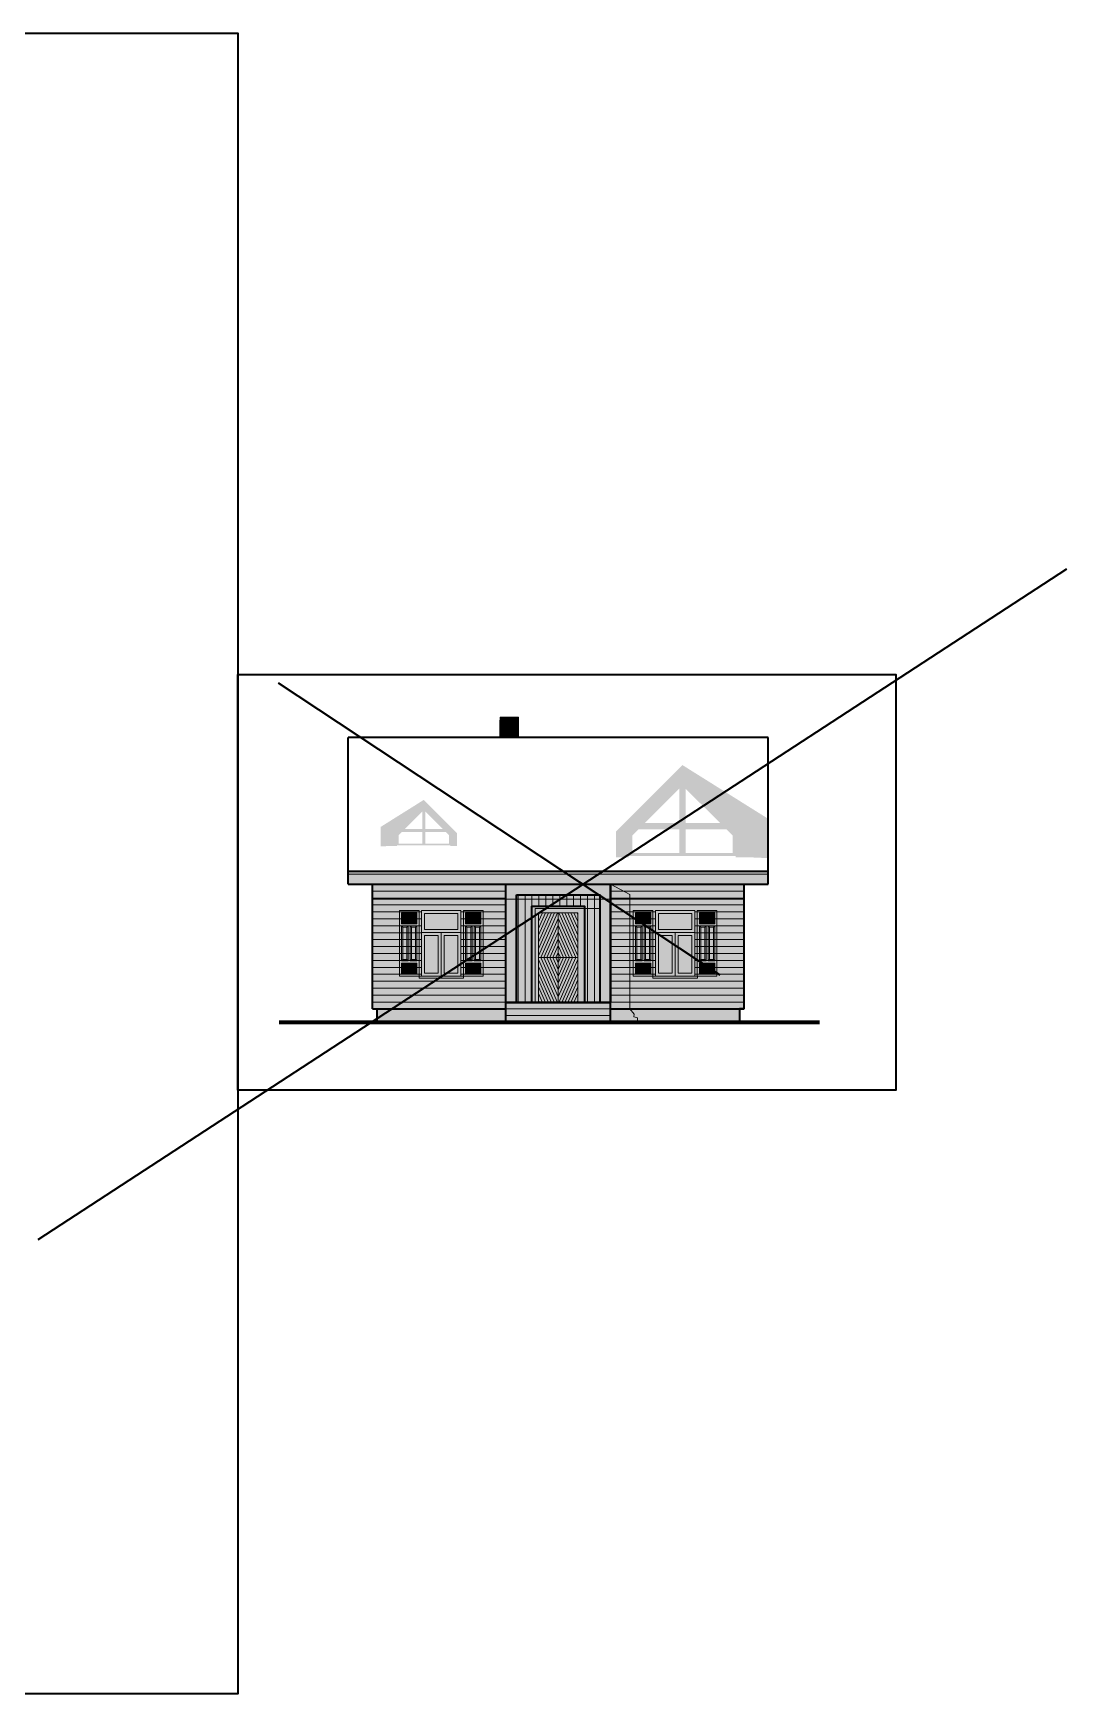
# Model space of a CAD drawing. Header units: millimetres. Extents: x -2481 to 9238, y -476 to 10647.
# Drawn here: x 6875 to 9238, y 6847 to 10647 of the extents above; entities that cross this region are included whole.
import ezdxf

# ---------------------------------------------------------------- set-up
doc = ezdxf.new("R2010")
doc.units = ezdxf.units.MM
for name, color, linetype, lineweight in [('A-ELEWACJA CIENKA', 11, 'Continuous', 13), ('A-murowane', 3, 'Continuous', 35), ('A-RYS ELEWACJI', 30, 'Continuous', 35), ('A-wykończenie', 4, 'Continuous', 5), ('B-CIENIE', 251, 'Continuous', 0), ('B-DACHÓWKA', 250, 'Continuous', 0), ('B-materiały', 9, 'Continuous', 0), ('B-SZKŁO', 153, 'Continuous', 0)]:
    doc.layers.add(name, color=color, linetype=linetype, lineweight=lineweight)
doc.layers.add('bowe drewno', color=7, linetype='Continuous', true_color=0x51432a)
doc.layers.add('new drewno jasne', color=7, linetype='Continuous', lineweight=0, true_color=0xc0802e)

# ---------------------------------------------------------------- blocks, each defined once
blk = doc.blocks.new('A$C541A32F6')
at = {"layer": 'A-ELEWACJA CIENKA'}
for p, q in [((-90, -50), (0, -50)), ((-45, -50), (-45, -150)), ((-90, -150), (0, -150))]:
    blk.add_line(p, q, dxfattribs=at)
blk.add_lwpolyline([(-90, 0), (0, 0), (0, -150), (-90, -150), (-90, 0)], dxfattribs=at)
for points in [[(-7, -43), (-83, -43), (-83, -7), (-7, -7)], [(-52, -57), (-52, -143), (-83, -143), (-83, -57)], [(-7, -57), (-7, -143), (-38, -143), (-38, -57)]]:
    blk.add_lwpolyline(points, close=True, dxfattribs=at)
blk = doc.blocks.new('A$C3D683AFF')
at = {"layer": 'new drewno jasne', "transparency": 33554648}
h = blk.add_hatch(color=256, dxfattribs=at)
h.dxf.hatch_style = 1
h.paths.add_polyline_path([(-45, -150), (0, -150), (0, 0), (-45, 0)])
h = blk.add_hatch(color=256, dxfattribs=at)
h.dxf.hatch_style = 1
h.paths.add_polyline_path([(-40, -30), (-5, -30), (-5, -5), (-40, -5)])
h = blk.add_hatch(color=256, dxfattribs=at)
h.dxf.hatch_style = 1
h.paths.add_polyline_path([(-40, -35), (-25, -35), (-25, -115), (-40, -115)])
h = blk.add_hatch(color=256, dxfattribs=at)
h.dxf.hatch_style = 1
h.paths.add_polyline_path([(-20, -35), (-5, -35), (-5, -115), (-20, -115)])
h = blk.add_hatch(color=256, dxfattribs=at)
h.dxf.hatch_style = 1
h.paths.add_polyline_path([(-40, -145), (-5, -145), (-5, -120), (-40, -120)])
at = {"layer": 'A-ELEWACJA CIENKA'}
blk.add_lwpolyline([(-45, -150), (0, -150), (0, 0), (-45, 0)], close=True, dxfattribs=at)
at = {"layer": 'B-materiały'}
for p, q in [((-38, -7), (-40, -5)), ((-40, -30), (-38, -28)), ((-40, -35), (-37, -38)), ((-28, -38), (-25, -35)), ((-20, -35), (-17, -38)), ((-8, -38), (-5, -35)), ((-7, -7), (-5, -5)), ((-7, -28), (-5, -30)), ((-40, -115), (-37, -112)), ((-28, -112), (-25, -115)), ((-20, -115), (-17, -112)), ((-8, -112), (-5, -115)), ((-38, -122), (-40, -120)), ((-40, -145), (-38, -143)), ((-7, -122), (-5, -120)), ((-7, -143), (-5, -145))]:
    blk.add_line(p, q, dxfattribs=at)
for points in [[(-40, -30), (-5, -30), (-5, -5), (-40, -5)], [(-40, -35), (-25, -35), (-25, -115), (-40, -115)], [(-38, -28), (-7, -28), (-7, -7), (-38, -7)], [(-37, -38), (-28, -38), (-28, -112), (-37, -112)], [(-5, -115), (-20, -115), (-20, -35), (-5, -35)], [(-20, -35), (-5, -35), (-5, -115), (-20, -115)], [(-8, -112), (-17, -112), (-17, -38), (-8, -38)], [(-17, -38), (-8, -38), (-8, -112), (-17, -112)], [(-40, -120), (-5, -120), (-5, -145), (-40, -145)], [(-38, -143), (-7, -143), (-7, -122), (-38, -122)]]:
    blk.add_lwpolyline(points, close=True, dxfattribs=at)

msp = doc.modelspace()

# ---------------------------------------------------------------- hatches: boundary and pattern name
at = {"layer": 'A-ELEWACJA CIENKA', "lineweight": 9}
h = msp.add_hatch(dxfattribs=at)
h.set_pattern_fill('AR-BRSTD', color=256, scale=0.15)
h.set_pattern_definition([(0, (9238.132, 11165.677), (0, 10.16127), []), (90, (9238.132, 11165.677), (-15.24, 10.16127), [10.16127, -10.16127])])
h.paths.add_polyline_path([(7983.2, 9074.86), (7943.17, 9074.86), (7943.17, 9034.86), (7983.17, 9034.86)])
at = {"layer": 'A-ELEWACJA CIENKA'}
h = msp.add_hatch(dxfattribs=at)
h.set_pattern_fill('ANSI31', color=256, scale=5, angle=135)
h.set_pattern_definition([(180, (3871.887, 0), (-3e-15, -15.875), [])])
h.paths.add_polyline_path([(7955.17, 8699.8), (7650.17, 8699.8), (7650.17, 8413.95), (7660.17, 8413.95), (7955.17, 8413.95)])
h.paths.add_polyline_path([(7852.67, 8484.54), (7762.67, 8484.54), (7762.67, 8638.95), (7852.67, 8638.95)], flags=16)
h.paths.add_polyline_path([(7845.67, 8495.95), (7814.67, 8495.95), (7814.67, 8581.95), (7845.67, 8581.95)], flags=0)
h.paths.add_polyline_path([(7845.67, 8595.95), (7769.67, 8595.95), (7769.67, 8631.95), (7845.67, 8631.95)], flags=0)
h.paths.add_polyline_path([(7800.67, 8495.95), (7769.67, 8495.95), (7769.67, 8581.95), (7800.67, 8581.95)], flags=0)
h.paths.add_polyline_path([(8500.17, 8699.8), (8195.17, 8699.8), (8195.17, 8413.95), (8500.17, 8413.95)])
h.paths.add_polyline_path([(8297.67, 8638.95), (8387.67, 8638.95), (8387.67, 8484.54), (8297.67, 8484.54)], flags=16)
h.paths.add_polyline_path([(8304.67, 8581.95), (8335.67, 8581.95), (8335.67, 8495.95), (8304.67, 8495.95)], flags=0)
h.paths.add_polyline_path([(8349.67, 8581.95), (8380.67, 8581.95), (8380.67, 8495.95), (8349.67, 8495.95)], flags=0)
h.paths.add_polyline_path([(8304.67, 8595.95), (8304.67, 8631.95), (8380.67, 8631.95), (8380.67, 8595.95)], flags=0)
h.paths.add_polyline_path([(8500.17, 8699.8), (8195.17, 8699.8), (8195.17, 8684.8), (8500.17, 8684.8)])
h = msp.add_hatch(dxfattribs=at)
h.set_pattern_fill('ANSI31', color=256, scale=5, angle=45)
h.set_pattern_definition([(90, (3871.887, 0), (-15.875, 3e-15), [])])
h.paths.add_polyline_path([(8170.17, 8674.8), (7980.17, 8674.8), (7980.17, 8428.95), (8015.25, 8428.95), (8015.25, 8648.95), (8135.25, 8648.95), (8135.25, 8428.95), (8170.17, 8428.95)])
h = msp.add_hatch(dxfattribs=at)
h.set_pattern_fill('GRAVEL', color=256, scale=2, angle=135)
h.set_pattern_definition([(3.012787, (3810.1027, -10.058), (610.6574162, 35.9210244), [6.83443, -676.60967]), (319.96974, (3816.9277, -9.6987), (-466.97332017, 395.1312671), [11.7281, -1161.08098]), (267.510447, (3825.908, -17.242), (35.9210242, 754.3415142), [8.26963, -818.69446]), (42.27369, (3848.8974, -22.271), (-754.34151424, -682.4994651), [10.6801, -1057.32875]), (67.833654, (3856.8, -15.0868), (-251.4471714, -610.65741624), [10.47267, -1036.79615]), (132.27369, (3860.7513, -5.3882), (682.4994651, -754.34151424), [10.6801, -1057.32875]), (172.69424, (3853.5671, 2.5145), (826.18356314, -107.7630734), [14.12387, -1398.2623]), (207.255328, (3839.558, 4.3105), (-1041.7097101, -538.81536718), [13.3344, -1320.10513]), (256.429566, (3827.704, -1.796), (-179.60512236, -754.3415142), [10.71626, -1060.91091]), (310.23636, (3825.1895, -12.213), (-359.2102448, 431.0522939), [12.23427, -599.47874]), (357.397438, (3833.0921, -21.5526), (826.18356314, -35.92102446), [15.82156, -1566.33545]), (273.814075, (3813.695, 13.65), (35.9210245, -466.9733183), [5.4001, -534.61132]), (306.469234, (3814.054, 8.2618), (-395.1312694, 538.8153672), [10.27364, -1017.09278]), (0, (3820.16, 7e-15), (35.92102, 35.92102), [7.1842, -64.65786]), (338.19859, (3818.3645, -6.825), (-251.4471714, 107.7630735), [3.86883, -383.01245]), (66.80141, (3821.957, -8.262), (-71.842049, -143.684098), [5.4713, -268.09506]), (165.96376, (3824.112, -3.233), (-179.6051224, 35.9210245), [8.8864, -287.32596]), (296.56505, (3815.491, -1.078), (-35.921024, 107.763073), [6.42574, -154.21796]), (151.38954, (3842.7908, -29.096), (-466.9733183, 251.4471714), [9.00176, -891.17653]), (205.346176, (3834.8882, -24.7855), (538.8153673, 251.4471714), [7.55198, -747.64431]), (68.19859, (3808.3066, -8.262), (-107.7630735, -251.4471714), [7.7376, -379.14367]), (118.61046, (3811.1803, -1.0776), (251.4471714, -466.9733183), [9.00176, -891.17653]), (114.443955, (3865.062, -6.825), (107.7630735, -251.4471714), [8.6807, -425.35469]), (69.77514, (3861.4697, 1.0776), (-215.5261466, -574.7363919), [7.27344, -720.07187]), (201.80141, (3843.8684, 28.0184), (-251.4471714, -107.7630735), [7.7376, -379.14367]), (152.354025, (3836.6842, 25.1447), (610.6574163, -323.2892203), [8.51565, -843.04752]), (204.443955, (3861.47, 10.417), (251.4471714, 107.7630735), [4.34035, -429.69504]), (236.30993, (3846.024, 25.863), (-107.763073, -179.605122), [2.5903, -256.4399]), (300.96376, (3844.587, 23.708), (-71.842049, 143.684098), [10.47267, -198.9811]), (321.009006, (3849.975, 14.7276), (-395.13126934, 323.28922034), [9.70534, -960.8273]), (78.69007, (3827.345, 4e-15), (-35.921024, -107.763073), [7.32648, -175.83553]), (128.157227, (3828.7816, 7.1842), (-538.8153673, 682.49946517), [12.79114, -1266.32018]), (195.945396, (3820.879, 17.242), (395.1312693, 107.7630734), [5.23016, -517.78785]), (225, (3815.85, 15.805), (-7e-15, -71.84205), [3.048, -47.752]), (255.256437, (3849.6158, 12.9316), (107.7630735, 395.1312693), [7.05734, -698.67882]), (183.012788, (3847.8198, 6.1066), (-610.6574162, -35.9210244), [13.66886, -669.77524]), (135, (3834.17, 5.39), (-71.84205, 7e-15), [13.208, -37.592]), (100.304846, (3824.8303, 14.7276), (-107.7630738, 610.6574162), [8.0322, -795.18633]), (29.0546, (3823.3935, 22.63), (179.6051224, 107.7630735), [7.39658, -362.433]), (342.645975, (3829.8592, 26.2223), (1041.70971, -323.28922043), [12.0429, -1192.2493]), (310.426079, (3841.354, 22.6302), (431.0522938, -502.8943428), [12.7406, -1261.31693])])
h.paths.add_polyline_path([(7955.17, 8413.95), (7660.17, 8413.95), (7660.17, 8383.95), (7955.17, 8383.95)])
h.paths.add_polyline_path([(8490.17, 8413.95), (8195.17, 8413.95), (8195.17, 8383.95), (8490.17, 8383.95)])
at = {"layer": 'B-CIENIE', "true_color": 0x000000, "transparency": 33554513}
h = msp.add_hatch(color=18, dxfattribs=at)
h.dxf.hatch_style = 1
h.paths.add_polyline_path([(8359.46, 8971.91), (8557.28, 8847.87), (8557.28, 8758.92), (8511.43, 8760.95), (8511.43, 8819.94)])
h = msp.add_hatch(color=18, dxfattribs=at)
h.dxf.hatch_style = 1
h.paths.add_polyline_path([(7767.86, 8892.34), (7668.95, 8830.32), (7668.95, 8785.85), (7691.88, 8786.86), (7691.88, 8816.36)])
h = msp.add_hatch(color=18, dxfattribs=at)
h.dxf.hatch_style = 1
h.paths.add_polyline_path([(7650.17, 8699.8), (8500.17, 8699.8), (8500.17, 8665.28), (7650.17, 8665.28)])
h = msp.add_hatch(color=18, dxfattribs=at)
h.dxf.hatch_style = 1
h.paths.add_polyline_path([(7980.17, 8674.8), (8170.17, 8674.8), (8170.17, 8643.37), (8022.84, 8643.37), (8022.84, 8428.95), (7980.17, 8428.95)])
h = msp.add_hatch(color=18, dxfattribs=at)
h.dxf.hatch_style = 1
h.paths.add_polyline_path([(8195.17, 8699.8), (8238.77, 8676), (8238.77, 8413.95), (8248.99, 8401.77), (8248.36, 8395.79), (8256.24, 8393.48), (8256.24, 8383.95), (8195.17, 8383.95)])
at = {"layer": 'B-DACHÓWKA', "transparency": 33554636}
h = msp.add_hatch(color=256, dxfattribs=at)
h.dxf.hatch_style = 1
h.paths.add_polyline_path([(8359.46, 8935.14), (8256.46, 8832.14), (8359.46, 8832.14)])
h.paths.add_polyline_path([(8273.36, 8839.14), (8352.46, 8918.24), (8352.46, 8839.14)], flags=16)
h.paths.add_polyline_path([(8359.46, 8935.14), (8359.46, 8832.14), (8462.46, 8832.14)])
h.paths.add_polyline_path([(8366.46, 8839.14), (8366.46, 8918.24), (8445.56, 8839.14)], flags=16)
h.paths.add_polyline_path([(8462.46, 8832.14), (8359.46, 8832.14), (8359.46, 8770.95), (8366.46, 8770.95), (8366.46, 8825.14), (8459.56, 8825.14), (8474.43, 8810.27), (8474.43, 8770.95), (8359.46, 8770.95), (8359.46, 8763.95), (8481.43, 8763.95), (8481.43, 8813.17)])
h.paths.add_polyline_path([(8359.46, 8770.95), (8244.49, 8770.95), (8244.49, 8810.27), (8259.36, 8825.14), (8352.46, 8825.14), (8352.46, 8770.95), (8359.46, 8770.95), (8359.46, 8832.14), (8256.46, 8832.14), (8237.49, 8813.17), (8237.49, 8763.95), (8359.46, 8763.95)])
h = msp.add_hatch(color=256, dxfattribs=at)
h.dxf.hatch_style = 1
h.paths.add_polyline_path([(7767.86, 8873.96), (7819.36, 8822.46), (7767.86, 8822.46)])
h.paths.add_polyline_path([(7810.91, 8825.96), (7771.36, 8865.51), (7771.36, 8825.96)], flags=16)
h.paths.add_polyline_path([(7767.86, 8873.96), (7767.86, 8822.46), (7716.36, 8822.46)])
h.paths.add_polyline_path([(7764.36, 8825.96), (7764.36, 8865.51), (7724.81, 8825.96)], flags=16)
h.paths.add_polyline_path([(7716.36, 8822.46), (7767.86, 8822.46), (7767.86, 8791.86), (7764.36, 8791.86), (7764.36, 8818.96), (7717.81, 8818.96), (7710.38, 8811.53), (7710.38, 8791.86), (7767.86, 8791.86), (7767.86, 8788.36), (7706.88, 8788.36), (7706.88, 8812.98)])
h.paths.add_polyline_path([(7767.86, 8791.86), (7825.35, 8791.86), (7825.35, 8811.53), (7817.91, 8818.96), (7771.36, 8818.96), (7771.36, 8791.86), (7767.86, 8791.86), (7767.86, 8822.46), (7819.36, 8822.46), (7828.85, 8812.98), (7828.85, 8788.36), (7767.86, 8788.36)])
h = msp.add_hatch(color=256, dxfattribs=at)
h.dxf.hatch_style = 1
h.paths.add_polyline_path([(7858.59, 8488.95), (7756.97, 8488.95), (7756.97, 8484.54), (7858.59, 8484.54)])
h = msp.add_hatch(color=256, dxfattribs=at)
h.dxf.hatch_style = 1
h.paths.add_polyline_path([(8393.48, 8488.95), (8291.86, 8488.95), (8291.86, 8484.54), (8393.48, 8484.54)])
at = {"layer": 'B-materiały'}
h = msp.add_hatch(dxfattribs=at)
h.set_pattern_fill('ANSI31', color=256, scale=2, angle=21)
h.set_pattern_definition([(66, (3823.711, 102.501), (-5.8010137, 2.5827777), [])])
h.paths.add_polyline_path([(8075.25, 8633.95), (8030.27, 8633.95), (8030.23, 8531.45)])
h.paths.add_polyline_path([(8075.23, 8633.95), (8029.43, 8531.45), (8075.23, 8531.45)])
h = msp.add_hatch(dxfattribs=at)
h.set_pattern_fill('ANSI31', color=256, scale=2, angle=69)
h.set_pattern_definition([(114, (8105.1553, 8554.0356), (-5.801, -2.5828), [])])
h.paths.add_polyline_path([(8121.44, 8531.43), (8075.25, 8531.43), (8075.21, 8633.93)])
h.paths.add_polyline_path([(8120.25, 8531.43), (8076.36, 8633.93), (8120.25, 8633.93)], flags=17)
h = msp.add_hatch(dxfattribs=at)
h.set_pattern_fill('ANSI31', color=256, scale=2, angle=249)
h.set_pattern_definition([(294, (3874.823, 0), (5.8010137, 2.5827777), [])])
h.paths.add_polyline_path([(8033.18, 8531.45), (8075.17, 8531.45), (8075.21, 8428.95)], flags=17)
h.paths.add_polyline_path([(8030.25, 8531.45), (8078.26, 8428.95), (8030.25, 8428.95)])
h = msp.add_hatch(dxfattribs=at)
h.set_pattern_fill('ANSI31', color=256, scale=2, angle=21)
h.set_pattern_definition([(66, (3871.887, 0), (-5.8010137, 2.5827777), [])])
h.paths.add_polyline_path([(8120.25, 8531.45), (8075.21, 8531.45), (8075.17, 8428.95)], flags=17)
h.paths.add_polyline_path([(8120.25, 8531.45), (8075.17, 8428.95), (8120.25, 8428.95)], flags=17)
at = {"layer": 'B-SZKŁO', "transparency": 33554544}
h = msp.add_hatch(color=256, dxfattribs=at)
h.dxf.hatch_style = 1
h.paths.add_polyline_path([(7845.67, 8581.95), (7814.67, 8581.95), (7814.67, 8495.95), (7845.67, 8495.95)])
h.paths.add_polyline_path([(7800.67, 8581.95), (7769.67, 8581.95), (7769.67, 8495.95), (7800.67, 8495.95)])
h.paths.add_polyline_path([(7845.67, 8631.95), (7769.67, 8631.95), (7769.67, 8595.95), (7845.67, 8595.95)])
h = msp.add_hatch(color=256, dxfattribs=at)
h.dxf.hatch_style = 1
h.paths.add_polyline_path([(8380.67, 8581.95), (8349.67, 8581.95), (8349.67, 8495.95), (8380.67, 8495.95)])
h.paths.add_polyline_path([(8335.67, 8581.95), (8304.67, 8581.95), (8304.67, 8495.95), (8335.67, 8495.95)])
h.paths.add_polyline_path([(8380.67, 8631.95), (8304.67, 8631.95), (8304.67, 8595.95), (8380.67, 8595.95)])
at = {"layer": 'bowe drewno'}
h = msp.add_hatch(color=256, dxfattribs=at)
h.dxf.hatch_style = 1
h.paths.add_polyline_path([(7984.22, 9081.28), (7942.27, 9081.28), (7942.27, 9074.9), (7984.22, 9074.9)])
h = msp.add_hatch(color=256, dxfattribs=at)
h.dxf.hatch_style = 1
h.paths.add_polyline_path([(7983.2, 9074.86), (7943.17, 9074.86), (7943.17, 9034.86), (7983.2, 9034.86)])
at = {"layer": 'bowe drewno', "transparency": 33554636}
h = msp.add_hatch(color=256, dxfattribs=at)
h.dxf.hatch_style = 1
h.paths.add_polyline_path([(8511.43, 8819.94), (8359.46, 8971.91), (8359.46, 8935.14), (8481.43, 8813.17), (8481.43, 8760.95), (8511.43, 8760.95)])
h.paths.add_polyline_path([(8359.46, 8935.14), (8359.46, 8971.91), (8207.49, 8819.94), (8207.49, 8760.95), (8237.49, 8760.95), (8237.49, 8813.17)])
h = msp.add_hatch(color=256, dxfattribs=at)
h.dxf.hatch_style = 1
h.paths.add_polyline_path([(7691.88, 8816.36), (7767.86, 8892.34), (7767.86, 8873.96), (7706.88, 8812.98), (7706.88, 8786.86), (7691.88, 8786.86)])
h.paths.add_polyline_path([(7767.86, 8873.96), (7767.86, 8892.34), (7843.85, 8816.36), (7843.85, 8786.86), (7828.85, 8786.86), (7828.85, 8812.98)])
h = msp.add_hatch(color=256, dxfattribs=at)
h.dxf.hatch_style = 1
h.paths.add_polyline_path([(8555.53, 8722.43), (8555.53, 8729.5), (7594.82, 8729.5), (7594.82, 8722.43)])
h = msp.add_hatch(color=256, dxfattribs=at)
h.dxf.hatch_style = 1
h.paths.add_polyline_path([(8555.53, 8722.43), (7594.82, 8722.43), (7594.82, 8699.8), (8555.53, 8699.8)])
at = {"layer": 'bowe drewno', "transparency": 33554687}
h = msp.add_hatch(color=256, dxfattribs=at)
h.dxf.hatch_style = 1
h.paths.add_polyline_path([(7955.17, 8684.82), (7650.17, 8684.82), (7650.17, 8413.96), (7660.17, 8413.96), (7955.17, 8413.96)])
h.paths.add_polyline_path([(7852.67, 8488.96), (7762.67, 8488.96), (7762.67, 8638.96), (7852.67, 8638.96)], flags=16)
h.paths.add_polyline_path([(7845.67, 8595.96), (7769.67, 8595.96), (7769.67, 8631.96), (7845.67, 8631.96)], flags=0)
h.paths.add_polyline_path([(7845.67, 8581.96), (7845.67, 8495.96), (7814.67, 8495.96), (7814.67, 8581.96)], flags=0)
h.paths.add_polyline_path([(7800.67, 8581.96), (7800.67, 8495.96), (7769.67, 8495.96), (7769.67, 8581.96)], flags=0)
h.paths.add_polyline_path([(8500.17, 8684.82), (8195.17, 8684.82), (8195.17, 8413.96), (8500.17, 8413.96)])
h.paths.add_polyline_path([(8297.67, 8638.96), (8387.67, 8638.96), (8387.67, 8484.55), (8297.67, 8484.55)], flags=16)
h.paths.add_polyline_path([(8304.67, 8581.96), (8335.67, 8581.96), (8335.67, 8495.96), (8304.67, 8495.96)], flags=0)
h.paths.add_polyline_path([(8304.67, 8595.96), (8304.67, 8631.96), (8380.67, 8631.96), (8380.67, 8595.96)], flags=0)
h.paths.add_polyline_path([(8349.67, 8581.96), (8380.67, 8581.96), (8380.67, 8495.96), (8349.67, 8495.96)], flags=0)
h.paths.add_polyline_path([(8500.17, 8699.82), (8195.17, 8699.82), (8195.17, 8684.82), (8500.17, 8684.82)])
h.paths.add_polyline_path([(7955.17, 8699.82), (7650.17, 8699.82), (7650.17, 8684.82), (7955.17, 8684.82)])
h = msp.add_hatch(color=256, dxfattribs=at)
h.dxf.hatch_style = 1
h.paths.add_polyline_path([(8195.17, 8699.8), (7955.17, 8699.8), (7955.17, 8428.95), (7980.17, 8428.95), (7980.17, 8674.8), (8170.17, 8674.8), (8170.17, 8428.95), (8195.17, 8428.95)])
at = {"layer": 'bowe drewno', "transparency": 33554636}
h = msp.add_hatch(color=256, dxfattribs=at)
h.dxf.hatch_style = 1
h.paths.add_polyline_path([(7852.67, 8588.95), (7807.67, 8588.95), (7807.67, 8488.95), (7852.67, 8488.95)])
h.paths.add_polyline_path([(7814.67, 8495.95), (7814.67, 8581.95), (7845.67, 8581.95), (7845.67, 8495.95)], flags=16)
h.paths.add_polyline_path([(7807.67, 8588.95), (7762.67, 8588.95), (7762.67, 8488.95), (7807.67, 8488.95)])
h.paths.add_polyline_path([(7800.67, 8495.95), (7769.67, 8495.95), (7769.67, 8581.95), (7800.67, 8581.95)], flags=16)
h.paths.add_polyline_path([(7852.67, 8638.95), (7762.67, 8638.95), (7762.67, 8588.95), (7852.67, 8588.95)])
h.paths.add_polyline_path([(7769.67, 8595.95), (7769.67, 8631.95), (7845.67, 8631.95), (7845.67, 8595.95)], flags=16)
h = msp.add_hatch(color=256, dxfattribs=at)
h.dxf.hatch_style = 1
h.paths.add_polyline_path([(8387.67, 8588.95), (8342.67, 8588.95), (8342.67, 8488.95), (8387.67, 8488.95)])
h.paths.add_polyline_path([(8380.67, 8495.95), (8349.67, 8495.95), (8349.67, 8581.95), (8380.67, 8581.95)], flags=16)
h.paths.add_polyline_path([(8387.67, 8638.95), (8297.67, 8638.95), (8297.67, 8588.95), (8387.67, 8588.95)])
h.paths.add_polyline_path([(8380.67, 8595.95), (8304.67, 8595.95), (8304.67, 8631.95), (8380.67, 8631.95)], flags=16)
h.paths.add_polyline_path([(8342.67, 8588.95), (8297.67, 8588.95), (8297.67, 8488.95), (8342.67, 8488.95)])
h.paths.add_polyline_path([(8335.67, 8495.95), (8304.67, 8495.95), (8304.67, 8581.95), (8335.67, 8581.95)], flags=16)
at = {"layer": 'bowe drewno', "transparency": 33554687}
h = msp.add_hatch(color=256, dxfattribs=at)
h.dxf.hatch_style = 1
h.paths.add_polyline_path([(8195.17, 8398.95), (7955.17, 8398.95), (7955.17, 8383.95), (8195.17, 8383.95)])
h.paths.add_polyline_path([(8195.17, 8413.95), (7955.17, 8413.95), (7955.17, 8398.95), (8195.17, 8398.95)])
h.paths.add_polyline_path([(8195.17, 8428.95), (7955.17, 8428.95), (7955.17, 8413.95), (8195.17, 8413.95)])
h = msp.add_hatch(color=256, dxfattribs=at)
h.dxf.hatch_style = 1
h.paths.add_polyline_path([(8195.17, 8428.95), (7955.17, 8428.95), (7955.17, 8413.95), (8195.17, 8413.95)])
h.paths.add_polyline_path([(8195.17, 8413.95), (7955.17, 8413.95), (7955.17, 8398.95), (8195.17, 8398.95)])
h.paths.add_polyline_path([(8195.17, 8398.95), (7955.17, 8398.95), (7955.17, 8383.95), (8195.17, 8383.95)])
at = {"layer": 'new drewno jasne'}
h = msp.add_hatch(color=256, dxfattribs=at)
h.dxf.hatch_style = 1
h.paths.add_polyline_path([(8170.17, 8674.8), (7980.17, 8674.8), (7980.17, 8428.95), (8025.25, 8428.95), (8025.25, 8638.95), (8125.25, 8638.95), (8125.25, 8428.95), (8170.17, 8428.95)])
h = msp.add_hatch(color=256, dxfattribs=at)
h.dxf.hatch_style = 1
h.paths.add_polyline_path([(8120.25, 8428.95), (8135.25, 8428.95), (8135.25, 8648.95), (8015.25, 8648.95), (8015.25, 8428.95), (8030.25, 8428.95), (8030.25, 8633.95), (8120.25, 8633.95)])
h = msp.add_hatch(color=256, dxfattribs=at)
h.dxf.hatch_style = 1
h.paths.add_polyline_path([(8030.25, 8633.95), (8120.25, 8633.95), (8120.25, 8428.95), (8030.25, 8428.95)])
at = {"layer": 'new drewno jasne', "transparency": 33554648}
h = msp.add_hatch(color=256, dxfattribs=at)
h.dxf.hatch_style = 1
h.paths.add_polyline_path([(8490.17, 8413.95), (8195.17, 8413.95), (8195.17, 8383.95), (8490.17, 8383.95)])
h.paths.add_polyline_path([(7955.17, 8413.95), (7660.17, 8413.95), (7660.17, 8383.95), (7955.17, 8383.95)])

# ---------------------------------------------------------------- linework, layer by layer
at = {"layer": 'A-ELEWACJA CIENKA'}
for p, q in [((7944.27, 9074.9), (7982.27, 9074.9)), ((7594.82, 8722.43), (8555.53, 8722.43)), ((7955.17, 8684.8), (7955.17, 8699.8)), ((8195.17, 8684.8), (8195.17, 8699.8)), ((7955.17, 8413.95), (8195.17, 8413.95)), ((7955.17, 8398.95), (8195.17, 8398.95))]:
    msp.add_line(p, q, dxfattribs=at)
for points in [[(7942.27, 9074.9), (7984.22, 9074.9), (7984.22, 9081.28), (7942.27, 9081.28)], [(7762.67, 8638.95), (7852.67, 8638.95), (7852.67, 8488.95), (7762.67, 8488.95)], [(8030.25, 8633.95), (8120.25, 8633.95), (8120.25, 8428.95), (8030.25, 8428.95)], [(7756.97, 8488.95), (7858.59, 8488.95), (7858.59, 8484.54), (7756.97, 8484.54)], [(8291.86, 8488.95), (8393.48, 8488.95), (8393.48, 8484.54), (8291.86, 8484.54)]]:
    msp.add_lwpolyline(points, close=True, dxfattribs=at)
for points in [[(7943.17, 9034.84), (7943.17, 9074.88)], [(7594.82, 9034.86), (8555.53, 9034.86), (8555.53, 8699.8), (8500.17, 8699.8), (8500.17, 8413.95), (8490.17, 8413.95), (8490.17, 8383.95), (7660.17, 8383.95), (7660.17, 8413.95), (7650.17, 8413.95), (7650.17, 8699.8), (7594.82, 8699.8), (7594.82, 9034.86)], [(8030.25, 8428.95), (8030.25, 8633.95), (8120.25, 8633.95), (8120.25, 8428.95)]]:
    msp.add_lwpolyline(points, dxfattribs=at)
at = {"layer": 'A-murowane'}
for p, q in [((6886.14, 7886.51), (9238.31, 9421.37)), ((7434.72, 9160.13), (8445.1, 8491.66))]:
    msp.add_line(p, q, dxfattribs=at)
for points in [[(2912.43, 10646.96), (7342.8, 10646.96), (7342.8, 6846.5), (2912.43, 6846.5)], [(7342.8, 9179.4), (8847.54, 9179.4), (8847.54, 8227.64), (7342.8, 8227.64)]]:
    msp.add_lwpolyline(points, close=True, dxfattribs=at)
at = {"layer": 'A-RYS ELEWACJI'}
for p, q in [((8555.53, 9034.86), (7594.82, 9034.86)), ((7594.82, 8699.8), (7594.82, 9034.86)), ((8555.53, 8699.8), (8555.53, 9034.86)), ((7594.82, 8729.5), (8555.53, 8729.5)), ((7594.82, 8699.8), (8555.53, 8699.8)), ((7650.17, 8413.95), (7650.17, 8699.8)), ((7955.17, 8383.95), (7955.17, 8699.8)), ((8195.17, 8383.95), (8195.17, 8699.8)), ((8500.17, 8413.95), (8500.17, 8699.8)), ((7650.17, 8413.95), (7955.17, 8413.95)), ((7955.17, 8428.95), (8195.17, 8428.95)), ((7955.17, 8413.95), (7955.17, 8428.95)), ((8195.17, 8413.95), (8195.17, 8428.95)), ((8195.17, 8413.95), (8500.17, 8413.95))]:
    msp.add_line(p, q, dxfattribs=at)
for points in [[(7943.17, 9034.86), (7943.17, 9074.86), (7983.2, 9074.86), (7983.2, 9034.86)], [(8015.25, 8428.95), (8015.25, 8648.95), (8135.25, 8648.95), (8135.25, 8428.95)], [(7650.17, 8413.95), (7660.17, 8413.95), (7660.17, 8383.95)], [(8500.17, 8413.95), (8490.17, 8413.95), (8490.17, 8383.95)]]:
    msp.add_lwpolyline(points, dxfattribs=at)
for points in [[(7955.17, 8699.8), (8195.17, 8699.8), (8195.17, 8428.95), (7955.17, 8428.95)], [(7980.17, 8674.8), (8170.17, 8674.8), (8170.17, 8428.95), (7980.17, 8428.95)]]:
    msp.add_lwpolyline(points, close=True, dxfattribs=at)
at = {"layer": 'A-wykończenie', "lineweight": 158}
msp.add_line((7436.98, 8383.95), (8672.61, 8383.95), dxfattribs=at)
at = {"layer": 'B-CIENIE', "color": 18, "true_color": 0x000000, "transparency": 33554513}
for points in [[(7650.17, 8699.8), (8500.17, 8699.8), (8500.17, 8665.28), (7650.17, 8665.28)], [(7980.17, 8674.8), (8170.17, 8674.8), (8170.17, 8643.37), (8022.84, 8643.37), (8022.84, 8428.95), (7980.17, 8428.95)]]:
    msp.add_lwpolyline(points, close=True, dxfattribs=at)
msp.add_lwpolyline([(8195.17, 8699.8), (8238.77, 8676), (8238.77, 8413.95), (8248.99, 8401.77), (8248.36, 8395.79), (8256.24, 8393.48), (8256.24, 8383.95), (8195.17, 8383.95), (8195.17, 8699.8)], dxfattribs=at)
at = {"layer": 'B-materiały'}
for p, q in [((8075.25, 8633.95), (8075.17, 8428.95)), ((8030.25, 8531.45), (8120.25, 8531.45))]:
    msp.add_line(p, q, dxfattribs=at)

# ---------------------------------------------------------------- block references
at = {"layer": 'A-ELEWACJA CIENKA'}
for name, p in [('A$C3D683AFF', (7756.97, 8638.95)), ('A$C3D683AFF', (8291.97, 8638.95)), ('A$C541A32F6', (8387.67, 8638.95))]:
    msp.add_blockref(name, p, dxfattribs=at)
at = {"layer": 'A-ELEWACJA CIENKA', "xscale": -1}
for name, p in [('A$C541A32F6', (7762.67, 8638.95)), ('A$C3D683AFF', (7858.38, 8638.95)), ('A$C3D683AFF', (8393.38, 8638.95))]:
    msp.add_blockref(name, p, dxfattribs=at)

doc.saveas('drawing.dxf')
